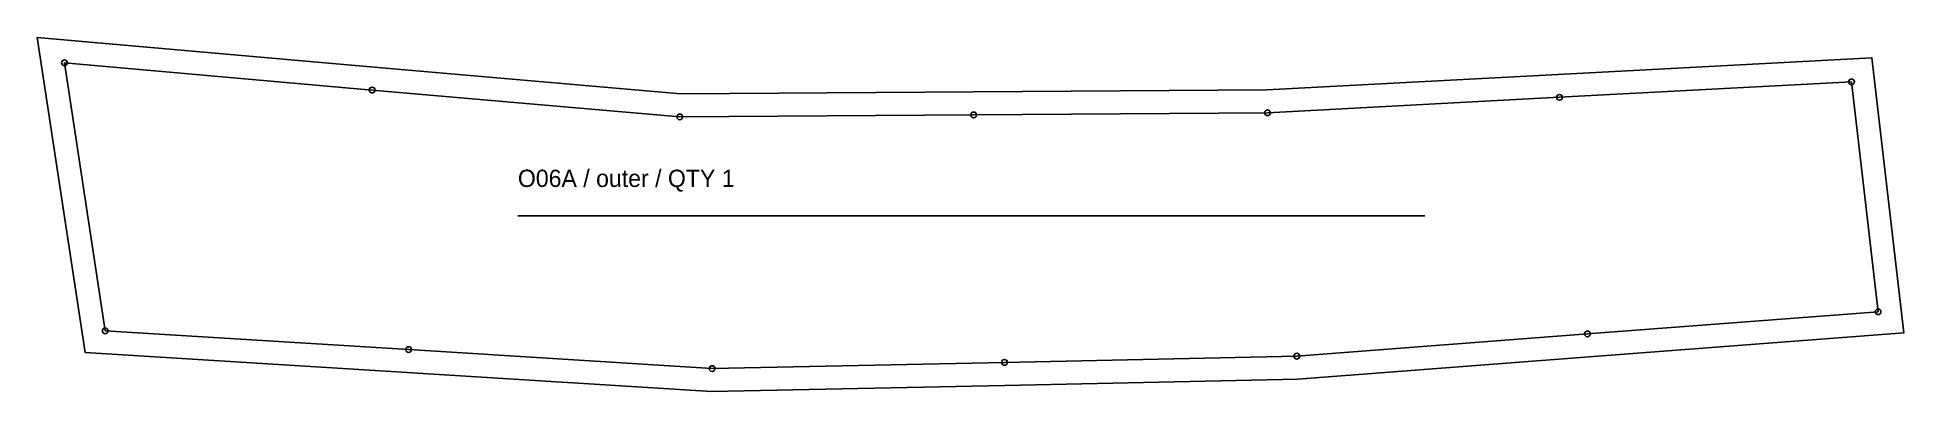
# Model space of a CAD drawing. Header units: millimetres. Extents: x -14 to 959, y -12 to 173.
import ezdxf

# ---------------------------------------------------------------- set-up
doc = ezdxf.new("R2010")
doc.units = ezdxf.units.MM
for name, color, linetype in [('BINDING', 4, 'Continuous'), ('CUT', 7, 'Continuous'), ('GRAIN', 3, 'Continuous'), ('ID', 7, 'Continuous'), ('NOTCH', 1, 'Continuous'), ('SEW', 5, 'Continuous'), ('ZIPPER', 1, 'Continuous')]:
    doc.layers.add(name, color=color, linetype=linetype)

msp = doc.modelspace()

# ---------------------------------------------------------------- linework, layer by layer
at = {"layer": 'BINDING'}
msp.add_lwpolyline([(0, 159.33), (21.26, 19.7)], dxfattribs=at)
at = {"layer": 'CUT'}
msp.add_lwpolyline([(10.85, 8.32), (-14.16, 172.62), (161.54, 157.13), (321.48, 143.15), (474.21, 144.22), (627.24, 145.34), (779.28, 153.35), (942.86, 161.98), (959.46, 18.61), (795.4, 6.08), (643.45, -5.53), (490.61, -8.75), (337.6, -12.01), (178.81, -2.07)], close=True, dxfattribs=at)
at = {"layer": 'GRAIN'}
msp.add_line((236.53, 79.66), (709.58, 79.66), dxfattribs=at)
at = {"layer": 'NOTCH'}
for centre in [(0, 159.33), (160.49, 145.18), (932.23, 149.41), (779.92, 141.37), (320.99, 131.14), (474.3, 132.22), (627.6, 133.34), (946.1, 29.62), (21.26, 19.7), (794.49, 18.05), (179.56, 9.91), (337.85, 0), (490.36, 3.25), (642.87, 6.46)]:
    msp.add_circle(centre, 1.5, dxfattribs=at)
at = {"layer": 'SEW'}
msp.add_lwpolyline([(21.26, 19.7), (179.56, 9.91), (337.85, 0), (490.36, 3.25), (642.87, 6.46), (794.49, 18.05), (946.1, 29.62), (932.23, 149.41), (779.92, 141.37), (627.6, 133.34), (474.3, 132.22), (320.99, 131.14), (160.49, 145.18), (0, 159.33)], close=True, dxfattribs=at)
at = {"layer": 'ZIPPER'}
for points in [[(946.1, 29.62), (932.23, 149.41)], [(794.49, 18.05), (946.1, 29.62)], [(21.26, 19.7), (179.56, 9.91)], [(179.56, 9.91), (337.85, 0)], [(642.87, 6.46), (794.49, 18.05)], [(337.85, 0), (490.36, 3.25)], [(490.36, 3.25), (642.87, 6.46)]]:
    msp.add_lwpolyline(points, dxfattribs=at)

# ---------------------------------------------------------------- texts
at = {"layer": 'ID'}
msp.add_text('O06A / outer / QTY 1', height=9, dxfattribs=at).set_placement((236.53, 94.66))

doc.saveas('drawing.dxf')
